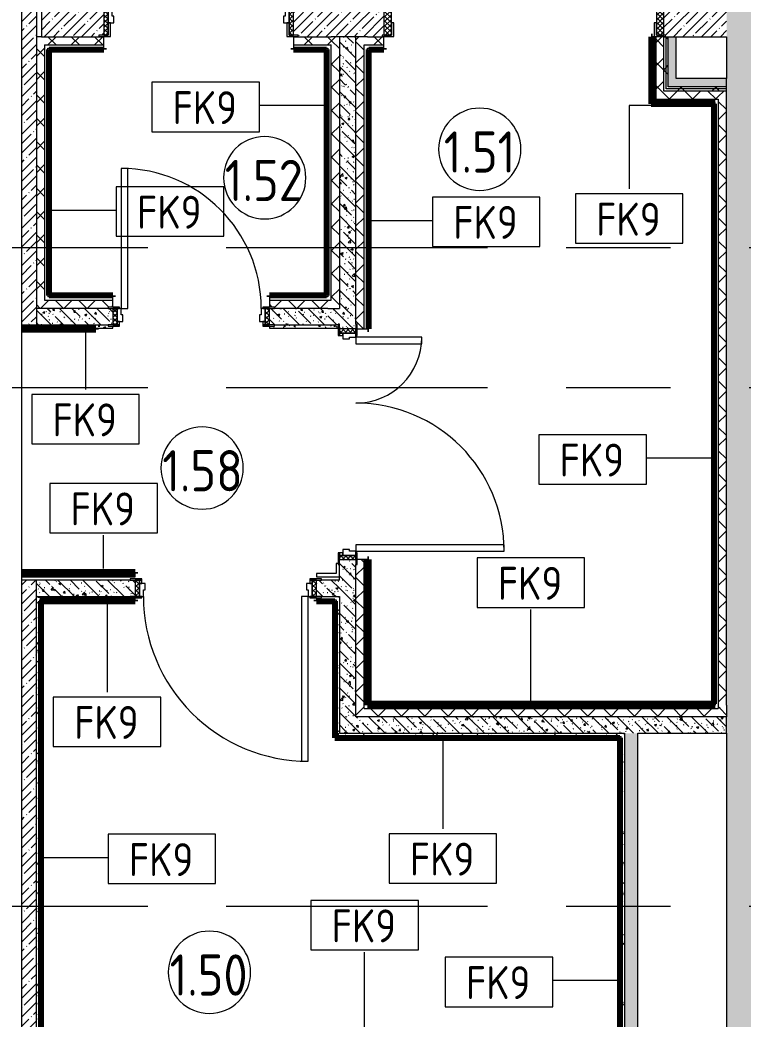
# Model space of a CAD drawing. Header units: millimetres. Extents: x 81711 to 274967, y -8553 to 29000.
# Drawn here: x 84870 to 89260, y 17465 to 23531 of the extents above; entities that cross this region are included whole.
import ezdxf

# ---------------------------------------------------------------- set-up
doc = ezdxf.new("R2010")
doc.units = ezdxf.units.MM
doc.linetypes.add('Осевая', pattern=[3175, 635, -476.25, 1587.5, -476.25])
for name, color, linetype, lineweight in [('A-AREA-IDEN', 7, 'Continuous', 9), ('A-DETL-GENF', 7, 'Continuous', 9), ('A-DOOR', 7, 'Continuous', 9), ('A-DOOR-1', 7, 'Continuous', 13), ('A-DOOR-FRAM', 7, 'Continuous', 13), ('A-DOOR-FRAM-1', 7, 'Continuous', 9), ('A-WALL', 7, 'Continuous', 9), ('A-WALL-IDEN', 7, 'Continuous', 9), ('I-WALL', 7, 'Continuous', 9), ('Оси', 7, 'Continuous', 9), ('Оси-2', 7, 'Осевая', 9)]:
    doc.layers.add(name, color=color, linetype=linetype, lineweight=lineweight)
for name, color, linetype, lineweight, true_color in [('A-WALL-6', 7, 'Continuous', 9, 0x73b588), ('I-WALL-1', 7, 'Continuous', 9, 0x73b588), ('I-WALL-16', 7, 'Continuous', 80, 0x73b588), ('I-WALL-5', 7, 'Continuous', 9, 0xc0c0c0)]:
    doc.layers.add(name, color=color, linetype=linetype, lineweight=lineweight, true_color=true_color)
doc.styles.add('GOST Common', font='GOST_Common.ttf', dxfattribs={"width": 0.9, "height": 200})
doc.styles.add('GOST Common_1', font='GOST_Common.ttf', dxfattribs={"width": 0.9, "height": 250})
pattern_1 = [(45, (0, 0), (-57.024626, 57.024626), []), (45, (57.025, 0), (-57.024626, 57.024626), [100.806, -20.161, 3.353, -16.808])]
pattern_2 = [(135, (0, 0), (-75.43415, -75.43415), [106.68, -17.78, 3.556, -17.78]), (135, (0, 75.39), (-75.43415, -75.43415), []), (50, (0, 0), (127.52922, -11.15758), [13.335, -146.685]), (355, (0, 0), (-24.66966, 133.74002), [10.668, -117.348]), (100.451, (10.63, -0.93), (102.85973, 122.58178), [11.333, -124.663]), (46.184, (0, 35.56), (189.75516, -29.43036), [20.002, -220.027]), (96.636, (15.81, 33.1), (166.1822, 173.1996), [17, -186.995]), (351.184, (0, 35.56), (166.18393, 173.19757), [16.002, -176.022]), (21, (17.78, 26.67), (106.13027, -71.58603), [13.335, -146.685]), (326, (17.78, 26.67), (43.26188, 128.93175), [10.668, -117.348]), (71.451, (26.62, 20.7), (149.39198, 57.34505), [11.333, -124.663]), (37.5, (0, 0), (2.162228, 59.188357), [3.353, -112.573, 3.353, -115.773, -117.793]), (37.5, (0, 0), (2.162228, 59.188357), [-235.052, 3.353, -114.44]), (7.5, (0, 0), (46.773857, 70.126152), [3.353, -64.567, 3.353, -109.906, -44.894]), (7.5, (0, 0), (46.773857, 70.126152), [-181.178, 3.353, -41.542]), (327.5, (-39.65, 0), (94.913671, -4.010093), [3.353, -41.097, 3.353, -135.331, -184.023]), (327.5, (-39.65, 0), (94.913671, -4.010093), [-183.134, 3.353, -180.67]), (317.5, (-57.43, 0), (103.69057, 17.79882), [3.353, -54.432, 3.353, -88.748, -130.683]), (317.5, (-57.43, 0), (103.69057, 17.79882), [-149.885, 3.353, -127.33])]
pattern_3 = [(45, (0, 0), (-70.71068, 70.71068), []), (135, (0, 0), (-70.71068, -70.71068), [])]
pattern_4 = [(0, (0, 0), (121.92, 30.48), [10.058, -81.382, 10.058, -81.382, -487.68]), (0, (0, 0), (121.92, 30.48), [-182.88, 10.058, -172.822, 10.058, -81.382, -213.36]), (0, (0, 0), (121.92, 30.48), [-457.2, 10.058, -50.902, 10.058, -142.342]), (120, (45.72, 15.24), (-87.356454, 90.345817), [10.058, -81.382, 10.058, -81.382, -487.68]), (120, (45.72, 15.24), (-87.356454, 90.345817), [-182.88, 10.058, -172.822, 10.058, -81.382, -213.36]), (120, (45.72, 15.24), (-87.356454, 90.345817), [-457.2, 10.058, -50.902, 10.058, -142.342]), (240, (60.96, 76.2), (-34.563546, -120.825817), [10.058, -81.382, 10.058, -81.382, -487.68]), (240, (60.96, 76.2), (-34.563546, -120.825817), [-182.88, 10.058, -172.822, 10.058, -81.382, -213.36]), (240, (60.96, 76.2), (-34.563546, -120.825817), [-457.2, 10.058, -50.902, 10.058, -142.342])]
pattern_5 = [(45, (0, 0), (-106.06602, 106.06602), []), (135, (0, 0), (-106.06602, -106.06602), [])]

# ---------------------------------------------------------------- blocks, each defined once
blk = doc.blocks.new('110_Дверь_СКБ_2Ст_Внутренняя - ДН-7д_л__ ДОО_Дв_1450x2100h_Загрузочная_ Помещение холодильных камер-21737406-План отделки стен 1 этажа в осях 23_1-33')
at = {"layer": 'A-DOOR'}
h = blk.add_hatch(dxfattribs=at)
h.set_pattern_fill('FP_15', color=256, style=0, pattern_type=2)
h.set_pattern_definition([(135, (1471.41, 189.685), (-14.14214, -14.14214), []), (225, (1471.41, 189.685), (14.14214, -14.14214), [])])
h.paths.add_polyline_path([(862.5, -115), (862.5, 115), (817.5, 115), (817.5, -115)])
at = {"layer": 'A-DOOR-FRAM-1'}
h = blk.add_hatch(dxfattribs=at)
h.set_pattern_fill('FP_16', color=256, style=0, pattern_type=2)
h.set_pattern_definition([(45, (-651.384, 189.685), (-14.1421, 14.1421), []), (135, (-651.384, 189.685), (-14.1421, -14.1421), [])])
h.paths.add_polyline_path([(-792.5, -115), (-792.5, 115), (-837.5, 115), (-837.5, -115)])
at = {"layer": 'A-DOOR'}
for p, q in [((-777.5, 123), (-847.5, 123)), ((-847.5, 123), (-847.5, 115)), ((-777.5, 40), (-777.5, 123)), ((872.5, 123), (802.5, 123)), ((802.5, 123), (802.5, 40)), ((872.5, 115), (872.5, 123)), ((-847.5, 115), (-792.5, 115)), ((-792.5, 115), (-792.5, 40)), ((817.5, 40), (817.5, 115)), ((817.5, 115), (872.5, 115)), ((-792.5, 40), (-777.5, 40)), ((802.5, 40), (817.5, 40)), ((-777.5, -40), (-792.5, -40)), ((-792.5, -40), (-792.5, -115)), ((-777.5, -123), (-777.5, -40)), ((817.5, -40), (802.5, -40)), ((802.5, -40), (802.5, -123)), ((817.5, -115), (817.5, -40)), ((-847.5, -115), (-847.5, -123)), ((-792.5, -115), (-847.5, -115)), ((872.5, -115), (817.5, -115)), ((872.5, -123), (872.5, -115)), ((-847.5, -123), (-777.5, -123)), ((802.5, -123), (872.5, -123))]:
    blk.add_line(p, q, dxfattribs=at)
for centre, radius, start, end in [((767.5, 40), 950, 90, 180), ((-742.5, 40), 560, 0, 90)]:
    blk.add_arc(centre, radius, start, end, dxfattribs=at)
at = {"layer": 'A-DOOR-1'}
for p, q in [((767.5, 990), (687.5, 990)), ((687.5, 990), (687.5, 40)), ((767.5, 40), (767.5, 990)), ((-742.5, 600), (-742.5, 40)), ((-662.5, 600), (-742.5, 600)), ((-662.5, 40), (-662.5, 600)), ((-742.5, 40), (-662.5, 40)), ((687.5, 40), (767.5, 40))]:
    blk.add_line(p, q, dxfattribs=at)
at = {"layer": 'A-DOOR-FRAM'}
for p, q in [((-792.5, 115), (-837.5, 115)), ((-837.5, 115), (-837.5, -115)), ((-792.5, -115), (-792.5, 115)), ((862.5, 115), (817.5, 115)), ((817.5, 115), (817.5, -115)), ((862.5, -115), (862.5, 115)), ((-837.5, -115), (-792.5, -115)), ((817.5, -115), (862.5, -115))]:
    blk.add_line(p, q, dxfattribs=at)
blk = doc.blocks.new('110_Дверь_СКБ_1Ст_Внутренняя1 - Д-11а _огнестойкость EI 15_-32666892-План отделки стен 1 этажа в осях 23_1-33')
at = {"layer": 'A-DOOR'}
h = blk.add_hatch(dxfattribs=at)
h.set_pattern_fill('FP_17', color=256, style=0, pattern_type=2)
h.set_pattern_definition([(135, (1751.41, 114.685), (-14.14214, -14.14214), []), (225, (1751.41, 114.685), (14.14214, -14.14214), [])])
h.paths.add_polyline_path([(562.5, 50), (537.5, 50), (537.5, -50), (562.5, -50)])
at = {"layer": 'A-DOOR-FRAM-1'}
h = blk.add_hatch(dxfattribs=at)
h.set_pattern_fill('FP_18', color=256, style=0, pattern_type=2)
h.set_pattern_definition([(45, (-371.384, 114.685), (-14.1421, 14.1421), []), (135, (-371.384, 114.685), (-14.1421, -14.1421), [])])
h.paths.add_polyline_path([(-512.5, 50), (-537.5, 50), (-537.5, -50), (-512.5, -50)])
at = {"layer": 'A-DOOR'}
blk.add_arc((-487.5, 50), 1000, 360, 90, dxfattribs=at)
at = {"layer": 'A-DOOR-1'}
for p, q in [((-487.5, 1050), (-487.5, 50)), ((-447.5, 1050), (-487.5, 1050)), ((-447.5, 50), (-447.5, 1050)), ((-487.5, 50), (-447.5, 50))]:
    blk.add_line(p, q, dxfattribs=at)
at = {"layer": 'A-DOOR-FRAM'}
for p, q in [((-497.5, 58), (-567.5, 58)), ((-567.5, 58), (-567.5, 50)), ((-567.5, 50), (-497.5, 50)), ((-512.5, 50), (-537.5, 50)), ((-537.5, 50), (-537.5, -50)), ((-487.5, 50), (-512.5, 50)), ((-512.5, 50), (-512.5, -30)), ((-512.5, -50), (-512.5, 50)), ((-497.5, 50), (-512.5, 50)), ((-512.5, 50), (-512.5, 49)), ((-512.5, 49), (-497.5, 49)), ((-497.5, 50), (-497.5, 58)), ((-497.5, 49), (-497.5, 50)), ((-487.5, 10), (-487.5, 50)), ((-477.5, 10), (-487.5, 10)), ((-477.5, -30), (-477.5, 10)), ((512.5, 10), (502.5, 10)), ((502.5, 10), (502.5, -30)), ((512.5, 50), (512.5, 10)), ((537.5, 50), (512.5, 50)), ((592.5, 58), (522.5, 58)), ((522.5, 58), (522.5, 50)), ((537.5, 50), (522.5, 50)), ((522.5, 50), (522.5, 49)), ((522.5, 50), (592.5, 50)), ((522.5, 49), (537.5, 49)), ((537.5, -30), (537.5, 50)), ((562.5, 50), (537.5, 50)), ((537.5, 50), (537.5, -50)), ((537.5, 49), (537.5, 50)), ((562.5, -50), (562.5, 50)), ((592.5, 50), (592.5, 58)), ((-497.5, -50), (-567.5, -50)), ((-567.5, -50), (-567.5, -58)), ((-567.5, -58), (-497.5, -58)), ((-537.5, -50), (-512.5, -50)), ((-512.5, -30), (-477.5, -30)), ((-497.5, -30), (-512.5, -30)), ((-512.5, -30), (-512.5, -50)), ((-512.5, -50), (-497.5, -50)), ((-497.5, -50), (-497.5, -30)), ((-497.5, -58), (-497.5, -50)), ((502.5, -30), (537.5, -30)), ((537.5, -30), (522.5, -30)), ((522.5, -30), (522.5, -50)), ((522.5, -50), (537.5, -50)), ((592.5, -50), (522.5, -50)), ((522.5, -50), (522.5, -58)), ((522.5, -58), (592.5, -58)), ((537.5, -50), (537.5, -30)), ((537.5, -50), (562.5, -50)), ((592.5, -58), (592.5, -50))]:
    blk.add_line(p, q, dxfattribs=at)
blk = doc.blocks.new('110_Дверь_СКБ_1Ст_Внутренняя1 - ДН-6д_ ДОО_Дв_1150x2100-24253098-План отделки стен 1 этажа в осях 23_1-33')
at = {"layer": 'A-DOOR'}
h = blk.add_hatch(dxfattribs=at)
h.set_pattern_fill('FP_19', color=256, style=0, pattern_type=2)
h.set_pattern_definition([(135, (1726.41, 189.685), (-14.14214, -14.14214), []), (225, (1726.41, 189.685), (14.14214, -14.14214), [])])
h.paths.add_polyline_path([(562.5, -115), (587.5, -115), (587.5, 115), (562.5, 115)])
at = {"layer": 'A-DOOR-FRAM-1'}
h = blk.add_hatch(dxfattribs=at)
h.set_pattern_fill('FP_20', color=256, style=0, pattern_type=2)
h.set_pattern_definition([(45, (-396.384, 189.685), (-14.1421, 14.1421), []), (135, (-396.384, 189.685), (-14.1421, -14.1421), [])])
h.paths.add_polyline_path([(-537.5, -115), (-537.5, 115), (-562.5, 115), (-562.5, -115)])
at = {"layer": 'A-DOOR'}
for p, q in [((-522.5, 123), (-592.5, 123)), ((-592.5, 123), (-592.5, 115)), ((-522.5, 40), (-522.5, 123)), ((617.5, 123), (547.5, 123)), ((547.5, 123), (547.5, 40)), ((617.5, 115), (617.5, 123)), ((-592.5, 115), (-537.5, 115)), ((-537.5, 115), (-537.5, 40)), ((562.5, 40), (562.5, 115)), ((562.5, 115), (617.5, 115)), ((-537.5, 40), (-522.5, 40)), ((547.5, 40), (562.5, 40)), ((-522.5, -40), (-537.5, -40)), ((-537.5, -40), (-537.5, -115)), ((-522.5, -123), (-522.5, -40)), ((562.5, -40), (547.5, -40)), ((547.5, -40), (547.5, -123)), ((562.5, -115), (562.5, -40)), ((-592.5, -115), (-592.5, -123)), ((-537.5, -115), (-592.5, -115)), ((617.5, -115), (562.5, -115)), ((617.5, -123), (617.5, -115)), ((-592.5, -123), (-522.5, -123)), ((547.5, -123), (617.5, -123))]:
    blk.add_line(p, q, dxfattribs=at)
blk.add_arc((-512.5, 40), 1050, 360, 90, dxfattribs=at)
at = {"layer": 'A-DOOR-1'}
for p, q in [((-512.5, 1090), (-512.5, 40)), ((-472.5, 1090), (-512.5, 1090)), ((-472.5, 40), (-472.5, 1090)), ((-512.5, 40), (-472.5, 40))]:
    blk.add_line(p, q, dxfattribs=at)
at = {"layer": 'A-DOOR-FRAM'}
for p, q in [((-537.5, 115), (-562.5, 115)), ((-562.5, 115), (-562.5, -115)), ((-537.5, -115), (-537.5, 115)), ((587.5, 115), (562.5, 115)), ((562.5, 115), (562.5, -115)), ((587.5, -115), (587.5, 115)), ((-512.5, 40), (-537.5, 40)), ((-537.5, 40), (-537.5, -40)), ((-512.5, 0), (-512.5, 40)), ((-502.5, 0), (-512.5, 0)), ((-502.5, -40), (-502.5, 0)), ((537.5, 0), (527.5, 0)), ((527.5, 0), (527.5, -40)), ((537.5, 40), (537.5, 0)), ((562.5, 40), (537.5, 40)), ((562.5, -40), (562.5, 40)), ((-537.5, -40), (-502.5, -40)), ((527.5, -40), (562.5, -40)), ((-562.5, -115), (-537.5, -115)), ((562.5, -115), (587.5, -115))]:
    blk.add_line(p, q, dxfattribs=at)
blk = doc.blocks.new('110_Дверь_СКБ_1Ст_Внутренняя1 - Д-8_п_ 950x2100h_охрана 2-32213875-План отделки стен 1 этажа в осях 23_1-33')
at = {"layer": 'A-DOOR'}
h = blk.add_hatch(dxfattribs=at)
h.set_pattern_fill('FP_21', color=256, style=0, pattern_type=2)
h.set_pattern_definition([(135, (1826.41, 114.685), (-14.14214, -14.14214), []), (225, (1826.41, 114.685), (14.14214, -14.14214), [])])
h.paths.add_polyline_path([(487.5, -50), (487.5, 50), (462.5, 50), (462.5, -50)])
at = {"layer": 'A-DOOR-FRAM-1'}
h = blk.add_hatch(dxfattribs=at)
h.set_pattern_fill('FP_22', color=256, style=0, pattern_type=2)
h.set_pattern_definition([(45, (-296.384, 114.685), (-14.1421, 14.1421), []), (135, (-296.384, 114.685), (-14.1421, -14.1421), [])])
h.paths.add_polyline_path([(-437.5, -50), (-437.5, 50), (-462.5, 50), (-462.5, -50)])
at = {"layer": 'A-DOOR'}
blk.add_arc((-412.5, 50), 850, 360, 90, dxfattribs=at)
at = {"layer": 'A-DOOR-1'}
for p, q in [((-412.5, 900), (-412.5, 50)), ((-372.5, 900), (-412.5, 900)), ((-372.5, 50), (-372.5, 900)), ((-412.5, 50), (-372.5, 50))]:
    blk.add_line(p, q, dxfattribs=at)
at = {"layer": 'A-DOOR-FRAM'}
for p, q in [((-422.5, 58), (-492.5, 58)), ((-492.5, 58), (-492.5, 50)), ((-492.5, 50), (-422.5, 50)), ((-437.5, 50), (-462.5, 50)), ((-462.5, 50), (-462.5, -50)), ((-412.5, 50), (-437.5, 50)), ((-437.5, 50), (-437.5, -30)), ((-437.5, -50), (-437.5, 50)), ((-422.5, 50), (-437.5, 50)), ((-437.5, 50), (-437.5, 49)), ((-437.5, 49), (-422.5, 49)), ((-422.5, 50), (-422.5, 58)), ((-422.5, 49), (-422.5, 50)), ((-412.5, 10), (-412.5, 50)), ((-402.5, 10), (-412.5, 10)), ((-402.5, -30), (-402.5, 10)), ((437.5, 10), (427.5, 10)), ((427.5, 10), (427.5, -30)), ((437.5, 50), (437.5, 10)), ((462.5, 50), (437.5, 50)), ((517.5, 58), (447.5, 58)), ((447.5, 58), (447.5, 50)), ((462.5, 50), (447.5, 50)), ((447.5, 50), (447.5, 49)), ((447.5, 50), (517.5, 50)), ((447.5, 49), (462.5, 49)), ((462.5, -30), (462.5, 50)), ((487.5, 50), (462.5, 50)), ((462.5, 50), (462.5, -50)), ((462.5, 49), (462.5, 50)), ((487.5, -50), (487.5, 50)), ((517.5, 50), (517.5, 58)), ((-422.5, -50), (-492.5, -50)), ((-492.5, -50), (-492.5, -58)), ((-492.5, -58), (-422.5, -58)), ((-462.5, -50), (-437.5, -50)), ((-437.5, -30), (-402.5, -30)), ((-422.5, -30), (-437.5, -30)), ((-437.5, -30), (-437.5, -50)), ((-437.5, -50), (-422.5, -50)), ((-422.5, -50), (-422.5, -30)), ((-422.5, -58), (-422.5, -50)), ((427.5, -30), (462.5, -30)), ((462.5, -30), (447.5, -30)), ((447.5, -30), (447.5, -50)), ((447.5, -50), (462.5, -50)), ((517.5, -50), (447.5, -50)), ((447.5, -50), (447.5, -58)), ((447.5, -58), (517.5, -58)), ((462.5, -50), (462.5, -30)), ((462.5, -50), (487.5, -50)), ((517.5, -58), (517.5, -50))]:
    blk.add_line(p, q, dxfattribs=at)
blk = doc.blocks.new('110_Дверь_СКБ_2Ст - Д-10а_ СОШ_Дв_1450x2100h_Горячий цех-25784455-План отделки стен 1 этажа в осях 23_1-33')
at = {"layer": 'A-DOOR'}
h = blk.add_hatch(dxfattribs=at)
h.set_pattern_fill('FP_23', color=256, style=0, pattern_type=2)
h.set_pattern_definition([(135, (1601.41, 114.685), (-14.14214, -14.14214), []), (225, (1601.41, 114.685), (14.14214, -14.14214), [])])
h.paths.add_polyline_path([(712.5, 50), (687.5, 50), (687.5, -50), (712.5, -50)])
at = {"layer": 'A-DOOR-FRAM-1'}
h = blk.add_hatch(dxfattribs=at)
h.set_pattern_fill('FP_24', color=256, style=0, pattern_type=2)
h.set_pattern_definition([(45, (-521.384, 114.685), (-14.1421, 14.1421), []), (135, (-521.384, 114.685), (-14.1421, -14.1421), [])])
h.paths.add_polyline_path([(-662.5, 50), (-687.5, 50), (-687.5, -50), (-662.5, -50), (-662.5, -1.3)])
at = {"layer": 'A-DOOR'}
for centre, radius, start, end in [((662.5, 50), 900, 90, 180), ((-637.5, 50), 400, 0, 90)]:
    blk.add_arc(centre, radius, start, end, dxfattribs=at)
at = {"layer": 'A-DOOR-1'}
for p, q in [((662.5, 950), (622.5, 950)), ((622.5, 950), (622.5, 50)), ((662.5, 50), (662.5, 950)), ((-637.5, 450), (-637.5, 50)), ((-597.5, 450), (-637.5, 450)), ((-597.5, 50), (-597.5, 450)), ((-637.5, 50), (-597.5, 50)), ((622.5, 50), (662.5, 50))]:
    blk.add_line(p, q, dxfattribs=at)
at = {"layer": 'A-DOOR-FRAM'}
for p, q in [((-647.5, 58), (-717.5, 58)), ((-717.5, 58), (-717.5, 50)), ((-717.5, 50), (-647.5, 50)), ((-662.5, 50), (-687.5, 50)), ((-687.5, 50), (-687.5, -50)), ((-637.5, 50), (-662.5, 50)), ((-662.5, 50), (-662.5, -30)), ((-662.5, -50), (-662.5, 50)), ((-647.5, 50), (-647.5, 58)), ((-637.5, 10), (-637.5, 50)), ((-627.5, 10), (-637.5, 10)), ((-627.5, -30), (-627.5, 10)), ((662.5, 10), (652.5, 10)), ((652.5, 10), (652.5, -30)), ((662.5, 50), (662.5, 10)), ((687.5, 50), (662.5, 50)), ((742.5, 58), (672.5, 58)), ((672.5, 58), (672.5, 50)), ((672.5, 50), (742.5, 50)), ((687.5, -30), (687.5, 50)), ((712.5, 50), (687.5, 50)), ((687.5, 50), (687.5, -50)), ((712.5, -50), (712.5, 50)), ((742.5, 50), (742.5, 58)), ((-647.5, -50), (-717.5, -50)), ((-717.5, -50), (-717.5, -58)), ((-717.5, -58), (-647.5, -58)), ((-687.5, -50), (-662.5, -50)), ((-662.5, -30), (-627.5, -30)), ((-647.5, -30), (-662.5, -30)), ((-662.5, -30), (-662.5, -50)), ((-662.5, -50), (-647.5, -50)), ((-647.5, -50), (-647.5, -30)), ((-647.5, -58), (-647.5, -50)), ((652.5, -30), (687.5, -30)), ((687.5, -30), (672.5, -30)), ((672.5, -30), (672.5, -50)), ((672.5, -50), (687.5, -50)), ((742.5, -50), (672.5, -50)), ((672.5, -50), (672.5, -58)), ((672.5, -58), (742.5, -58)), ((687.5, -50), (687.5, -30)), ((687.5, -50), (712.5, -50)), ((742.5, -58), (742.5, -50))]:
    blk.add_line(p, q, dxfattribs=at)
blk = doc.blocks.new('DET_L_Линия разрыва - М100-30654842-План отделки стен 1 этажа в осях 23_1-33')
at = {"layer": 'A-DETL-GENF'}
blk.add_line((11739.9, 0), (0, 0), dxfattribs=at)
blk = doc.blocks.new('М_стена_0001 - Типоразмер_без рамки-25382661-План отделки стен 1 этажа в осях 23_1-33')
at = {"layer": 'A-WALL-IDEN'}
for p, q in [((3.258, 1.523), (-3.273, 1.523)), ((-3.273, 1.523), (-3.273, -1.477)), ((3.258, -1.477), (3.258, 1.523)), ((-3.273, -1.477), (3.258, -1.477))]:
    blk.add_line(p, q, dxfattribs=at)
blk = doc.blocks.new('Марка_Помещения - Номер-25198446-План отделки стен 1 этажа в осях 23_1-33')
at = {"layer": 'A-AREA-IDEN'}
for start, end in [(360, 180), (180, 360)]:
    blk.add_arc((0, 0), 2.5, start, end, dxfattribs=at)

msp = doc.modelspace()

# ---------------------------------------------------------------- hatches: boundary and pattern name
at = {"layer": 'I-WALL'}
h = msp.add_hatch(dxfattribs=at)
h.set_pattern_fill('FP_2', color=256, style=0, pattern_type=2)
h.set_pattern_definition(pattern_1)
h.paths.add_polyline_path([(84970, 21680), (84970, 27100), (84880.7, 27100), (84880.7, 21680)])
h = msp.add_hatch(dxfattribs=at)
h.set_pattern_fill('FP_2', color=256, style=0, pattern_type=2)
h.set_pattern_definition(pattern_1)
h.paths.add_polyline_path([(89410, 17270), (89410, 27100), (89160, 27100), (89160, 17270)])
h = msp.add_hatch(dxfattribs=at)
h.set_pattern_fill('FP_2', color=256, style=0, pattern_type=2)
h.set_pattern_definition(pattern_1)
h.paths.add_polyline_path([(85000, 23430), (85380, 23430), (85380, 23432), (85350, 23432), (85350, 23440), (85380, 23440), (85380, 23670), (85350, 23670), (85350, 23678), (85380, 23678), (85380, 23680), (85000, 23680)])
h.paths.add_polyline_path([(88780, 23430), (89160, 23430), (89160, 23680), (88780, 23680), (88780.6, 23678), (88790, 23678), (88790, 23670), (88780, 23670), (88780, 23440), (88790, 23440), (88790, 23432), (88780, 23432)])
h.paths.add_polyline_path([(86810, 23430), (87080, 23430), (87080, 23432), (87070, 23432), (87070, 23440), (87080, 23440), (87080, 23670), (87070, 23670.7), (87070, 23678), (87080, 23678), (87080, 23680), (86530, 23680), (86530, 23678), (86560, 23678), (86560, 23670), (86530, 23670), (86530, 23440), (86560, 23440), (86560, 23432), (86530, 23432), (86530, 23430), (86740, 23430)])
h = msp.add_hatch(dxfattribs=at)
h.set_pattern_fill('FP_5', color=256, style=0, pattern_type=2)
h.set_pattern_definition(pattern_3)
h.paths.add_polyline_path([(84970, 21830), (85020, 21830), (85020, 23430), (84970, 23430), (84970, 21850)])
h = msp.add_hatch(dxfattribs=at)
h.set_pattern_fill('FP_5', color=256, style=0, pattern_type=2)
h.set_pattern_definition(pattern_3)
h.paths.add_polyline_path([(85040, 23380), (85380, 23380), (85380, 23430), (85020, 23430), (85020, 23380)])
h.paths.add_polyline_path([(86530, 23380), (86760, 23380), (86760, 23430), (86530, 23430)])
h = msp.add_hatch(dxfattribs=at)
h.set_pattern_fill('FP_5', color=256, style=0, pattern_type=2)
h.set_pattern_definition(pattern_3)
h.paths.add_polyline_path([(86760, 21780), (86810, 21780), (86810, 23430), (86760, 23430), (86760, 21830)])
h = msp.add_hatch(dxfattribs=at)
h.set_pattern_fill('FP_14', color=256, style=0, pattern_type=2)
h.set_pattern_definition(pattern_2)
h.paths.add_polyline_path([(86858.7, 21780), (86910, 21780), (86910, 23430), (86810, 23430), (86810, 21780)])
h = msp.add_hatch(dxfattribs=at)
h.set_pattern_fill('FP_5', color=256, style=0, pattern_type=2)
h.set_pattern_definition(pattern_3)
h.paths.add_polyline_path([(86910, 19300), (86960, 19300), (86960, 20255), (86918, 20255), (86918, 20225), (86910, 20225), (86910, 19706.7)])
h.paths.add_polyline_path([(86960, 21655), (86960, 23430), (86910, 23430), (86910.1, 21685), (86918, 21685), (86918, 21655)])
h = msp.add_hatch(dxfattribs=at)
h.set_pattern_fill('FP_5', color=256, style=0, pattern_type=2)
h.set_pattern_definition(pattern_3)
h.paths.add_polyline_path([(86960, 23380), (87080, 23380), (87080, 23430), (86960, 23430)])
h = msp.add_hatch(dxfattribs=at)
h.set_pattern_fill('FP_5', color=256, style=0, pattern_type=2)
h.set_pattern_definition(pattern_3)
h.paths.add_polyline_path([(88780, 23050), (88780, 23430), (88730, 23430), (88730, 23050)])
h = msp.add_hatch(dxfattribs=at)
h.set_pattern_fill('FP_67', color=256, style=0, pattern_type=2)
h.set_pattern_definition(pattern_5)
h.paths.add_polyline_path([(88780, 23100), (88792.5, 23100), (88792.5, 23430), (88780, 23430), (88780, 23360)])
h = msp.add_hatch(dxfattribs=at)
h.set_pattern_fill('FP_67', color=256, style=0, pattern_type=2)
h.set_pattern_definition(pattern_5)
h.paths.add_polyline_path([(88792.5, 23112.5), (88805, 23112.5), (88805, 23430), (88792.5, 23430), (88792.5, 23360)])
for points in [[(88805, 23125), (88855, 23125), (88854.5, 23430), (88805, 23430), (88805, 23360)], [(89160, 23125), (89160, 23175), (88855, 23175), (88855, 23125), (89110, 23125)]]:
    msp.add_hatch(color=256, dxfattribs=at).paths.add_polyline_path(points)
h = msp.add_hatch(dxfattribs=at)
h.set_pattern_fill('FP_67', color=256, style=0, pattern_type=2)
h.set_pattern_definition(pattern_5)
h.paths.add_polyline_path([(88855, 23112.5), (89160, 23112.5), (89160, 23125), (88805, 23125), (88805, 23112.5), (88854.5, 23112.5)])
h = msp.add_hatch(dxfattribs=at)
h.set_pattern_fill('FP_5', color=256, style=0, pattern_type=2)
h.set_pattern_definition(pattern_3)
h.paths.add_polyline_path([(88780, 23050), (89110, 23050), (89110, 23100), (88780, 23100)])
h = msp.add_hatch(dxfattribs=at)
h.set_pattern_fill('FP_67', color=256, style=0, pattern_type=2)
h.set_pattern_definition(pattern_5)
h.paths.add_polyline_path([(89090, 23100), (89160, 23100), (89160, 23112.5), (88792.5, 23112.5), (88792.5, 23100), (89030.6, 23100)])
h = msp.add_hatch(dxfattribs=at)
h.set_pattern_fill('FP_5', color=256, style=0, pattern_type=2)
h.set_pattern_definition(pattern_3)
h.paths.add_polyline_path([(89110, 19350), (89160, 19350), (89160, 23100), (89110, 23100), (89110, 19370)])
h = msp.add_hatch(dxfattribs=at)
h.set_pattern_fill('FP_5', color=256, style=0, pattern_type=2)
h.set_pattern_definition(pattern_3)
h.paths.add_polyline_path([(84970, 21780), (85404.7, 21780), (85404.7, 21788), (85434.7, 21788), (85434.7, 21830), (84970, 21830)])
h.paths.add_polyline_path([(86760, 21780), (86760, 21830), (86384.7, 21830), (86384.7, 21788), (86414.7, 21788), (86414.7, 21780), (86740, 21780)])
h = msp.add_hatch(dxfattribs=at)
h.set_pattern_fill('FP_14', color=256, style=0, pattern_type=2)
h.set_pattern_definition(pattern_2)
h.paths.add_polyline_path([(84970, 21680), (85434.7, 21680), (85434.7, 21780), (84970, 21780)])
h.paths.add_polyline_path([(86910, 21680), (86910, 21780), (86384.7, 21780), (86384.7, 21680), (86802, 21680), (86802, 21685), (86810, 21685), (86810, 21680), (86858.7, 21680)])
h = msp.add_hatch(dxfattribs=at)
h.set_pattern_fill('FP_64', color=256, style=0, pattern_type=2)
h.set_pattern_definition(pattern_4)
h.paths.add_polyline_path([(85195.4, 21660), (85434.7, 21660), (85434.7, 21672), (85404.7, 21672), (85404.7, 21680), (84880.7, 21680), (84880.7, 21660)])
h.paths.add_polyline_path([(86790, 21660), (86790, 21680), (86414.7, 21680), (86414.7, 21672), (86384.7, 21672), (86384.7, 21660), (86526, 21660)])
h = msp.add_hatch(dxfattribs=at)
h.set_pattern_fill('FP_64', color=256, style=0, pattern_type=2)
h.set_pattern_definition(pattern_4)
h.paths.add_polyline_path([(86790, 20150), (86810, 20150), (86810, 20225), (86802, 20225), (86802, 20230), (86790, 20230), (86790, 20170)])
h.paths.add_polyline_path([(86802, 21660), (86802, 21680), (86790, 21680), (86790, 21660)])
h = msp.add_hatch(dxfattribs=at)
h.set_pattern_fill('FP_14', color=256, style=0, pattern_type=2)
h.set_pattern_definition(pattern_2)
h.paths.add_polyline_path([(86910, 20030), (86910, 20255), (86810, 20255), (86810, 20030)])
h.paths.add_polyline_path([(86810, 21655), (86910, 21655), (86910, 21680), (86810, 21680), (86810, 21660)])
h = msp.add_hatch(dxfattribs=at)
h.set_pattern_fill('FP_64', color=256, style=0, pattern_type=2)
h.set_pattern_definition(pattern_4)
h.paths.add_polyline_path([(86790, 20150), (86790, 20170), (86670, 20170), (86670, 20150)])
h.paths.add_polyline_path([(84880.7, 20150), (85570, 20150), (85570, 20170), (84880.7, 20170), (84880.7, 20157.4)])
h = msp.add_hatch(dxfattribs=at)
h.set_pattern_fill('FP_2', color=256, style=0, pattern_type=2)
h.set_pattern_definition(pattern_1)
h.paths.add_polyline_path([(84970, 17270), (84970, 20130), (84880.7, 20130), (84880.7, 17270)])
h = msp.add_hatch(dxfattribs=at)
h.set_pattern_fill('FP_14', color=256, style=0, pattern_type=2)
h.set_pattern_definition(pattern_2)
h.paths.add_polyline_path([(85570, 20030), (85570, 20130), (84970, 20130), (84970, 20030), (85540, 20030)])
h.paths.add_polyline_path([(86700, 20030), (86810, 20030), (86810, 20130), (86670, 20130), (86670, 20030)])
h = msp.add_hatch(dxfattribs=at)
h.set_pattern_fill('FP_64', color=256, style=0, pattern_type=2)
h.set_pattern_definition(pattern_4)
h.paths.add_polyline_path([(85570, 20010), (85570, 20022), (85540, 20022), (85540, 20030), (84970, 20030), (84970, 20010), (85540, 20010)])
h.paths.add_polyline_path([(86790, 20010), (86790, 20030), (86700, 20030), (86700, 20022), (86670, 20022), (86670, 20010), (86782, 20010)])
h = msp.add_hatch(dxfattribs=at)
h.set_pattern_fill('FP_64', color=256, style=0, pattern_type=2)
h.set_pattern_definition(pattern_4)
h.paths.add_polyline_path([(86790, 19200), (86810, 19200), (86810, 20030), (86790, 20030), (86790, 19706.7)])
h = msp.add_hatch(dxfattribs=at)
h.set_pattern_fill('FP_14', color=256, style=0, pattern_type=2)
h.set_pattern_definition(pattern_2)
h.paths.add_polyline_path([(86910, 19200), (86910, 20030), (86810, 20030), (86810, 19200)])
h = msp.add_hatch(dxfattribs=at)
h.set_pattern_fill('FP_64', color=256, style=0, pattern_type=2)
h.set_pattern_definition(pattern_4)
h.paths.add_polyline_path([(84990, 17270), (84990, 20010), (84970, 20010), (84970, 17270)])
h = msp.add_hatch(dxfattribs=at)
h.set_pattern_fill('FP_14', color=256, style=0, pattern_type=2)
h.set_pattern_definition(pattern_2)
h.paths.add_polyline_path([(88621, 19200), (89160, 19200), (89160, 19300), (86910, 19300), (86910, 19200), (88541, 19200)])
h = msp.add_hatch(dxfattribs=at)
h.set_pattern_fill('FP_5', color=256, style=0, pattern_type=2)
h.set_pattern_definition(pattern_3)
h.paths.add_polyline_path([(87191.3, 19300), (89160, 19300), (89160, 19350), (86960, 19350), (86960, 19300), (86980, 19300)])
h = msp.add_hatch(dxfattribs=at)
h.set_pattern_fill('FP_64', color=256, style=0, pattern_type=2)
h.set_pattern_definition(pattern_4)
h.paths.add_polyline_path([(86790, 19180), (88521, 19180), (88521, 19200), (86790, 19200)])
h = msp.add_hatch(dxfattribs=at)
h.set_pattern_fill('FP_64', color=256, style=0, pattern_type=2)
h.set_pattern_definition(pattern_4)
h.paths.add_polyline_path([(88541, 17290), (88541, 19200), (88521, 19200), (88521.9, 17290)])
h = msp.add_hatch(dxfattribs=at)
h.set_pattern_fill('FP_14', color=256, style=0, pattern_type=2)
h.set_pattern_definition(pattern_2)
h.paths.add_polyline_path([(88541, 16180), (88621, 16180), (88621, 17050), (88541, 17050)])
h.paths.add_polyline_path([(88621, 17270), (88621, 19200), (88541, 19200), (88541, 17270)])
at = {"layer": 'I-WALL-1'}
for points in [[(88702, 23030), (88710, 23030), (88710, 23430), (88702, 23430), (88702, 23360.5)], [(86980, 23352), (87080, 23352), (87080, 23360), (86980, 23360)], [(85048, 21850), (85048, 23352), (85040, 23352), (85040, 21850)], [(86732, 21858), (86740, 21858), (86740, 23352), (86732, 23352), (86732, 22142.6)], [(88854.5, 23022), (89082, 23022), (89082, 23030), (88702, 23030), (88702, 23022)], [(89090, 19378), (89090, 23030), (89082, 23030), (89082, 19378)], [(84880.7, 21652), (85330, 21652), (85330, 21660), (84880.7, 21660), (84880.7, 21658.1)], [(85570, 20170), (85570, 20178), (84880.7, 20178), (84880.7, 20170)], [(84990, 17290), (84998, 17290), (84998, 20010), (84990, 20010), (84990, 19706.7)], [(86782, 19180), (86790, 19180), (86790, 20010), (86782, 20010), (86782, 19706.7)], [(89090, 19370), (89090, 19378), (86980.5, 19378), (86980.5, 19370), (88521.9, 19370)], [(87191.3, 19172), (88513, 19172), (88513, 19180), (86782, 19180), (86782, 19172)], [(88521, 17298), (88521, 19180), (88513, 19180), (88513, 17298)]]:
    msp.add_hatch(color=256, dxfattribs=at).paths.add_polyline_path(points)
h = msp.add_hatch(color=256, dxfattribs=at)
h.paths.add_polyline_path([(86740, 23352), (86740, 23360), (86530, 23360), (86530, 23352), (86732, 23352)])
h.paths.add_polyline_path([(85132.1, 23352), (85380, 23352), (85380, 23360), (85040, 23360), (85040, 23352), (85090.3, 23352)])
h = msp.add_hatch(color=256, dxfattribs=at)
h.paths.add_polyline_path([(86988, 19370), (86988, 20255), (86980, 20255), (86980, 19370)])
h.paths.add_polyline_path([(86988, 21655), (86988, 23352), (86980, 23352), (86980, 21655)])
h = msp.add_hatch(color=256, dxfattribs=at)
h.paths.add_polyline_path([(86526, 21850), (86740, 21850), (86740, 21858), (86384.7, 21858), (86384.7, 21850)])
h.paths.add_polyline_path([(85434.7, 21850), (85434.7, 21858), (85048, 21858), (85048, 21850), (85195.4, 21850)])
h = msp.add_hatch(color=256, dxfattribs=at)
h.paths.add_polyline_path([(86782, 20002), (86782, 20010), (86670, 20010), (86670, 20002)])
h.paths.add_polyline_path([(85570, 20002), (85570, 20010), (84998, 20010), (84998, 20002)])

# ---------------------------------------------------------------- linework, layer by layer
at = {"layer": 'A-WALL'}
for p, q in [((85020, 23430), (85380, 23430)), ((86530, 23430), (86760, 23430)), ((86910, 23430), (86810, 23430)), ((86980, 23430), (87080, 23430)), ((88730, 23430), (88730, 23050)), ((88780, 23430), (88855, 23430)), ((88792.5, 23112.5), (88792.5, 23430)), ((88805, 23125), (88805, 23430)), ((85020, 23380), (85020, 21830)), ((85020, 23380), (85380, 23380)), ((85040, 23352), (85040, 23360)), ((85040, 23360), (85380, 23360)), ((86530, 23380), (86760, 23380)), ((86530, 23360), (86740, 23360)), ((86740, 23360), (86740, 21850)), ((86760, 21830), (86760, 23380)), ((86960, 21655), (86960, 23380)), ((86960, 23380), (87080, 23380)), ((86980, 23352), (86980, 23360)), ((86980, 23360), (87080, 23360)), ((89160, 19370), (89160, 23175)), ((89160, 23125), (88805, 23125)), ((89160, 23112.5), (88792.5, 23112.5)), ((89160, 23100), (88792.5, 23100)), ((88730, 23050), (89110, 23050)), ((89110, 23050), (89110, 19350)), ((85048, 21850), (85040, 21850)), ((86740, 21850), (86384.7, 21850)), ((85404.7, 21780), (84970, 21780)), ((84970, 21780), (84970, 21680)), ((85020, 21830), (85434.7, 21830)), ((86384.7, 21830), (86760, 21830)), ((86740, 21780), (86414.7, 21780)), ((86802, 21680), (86790, 21680)), ((86910, 20030), (86910, 20225)), ((86960, 19350), (86960, 20255)), ((84990, 17290), (84990, 20010)), ((86782, 20010), (86790, 20010)), ((86790, 20010), (86790, 19200)), ((89090, 19378), (89090, 19370)), ((86960, 19350), (89110, 19350)), ((89160, 19200), (89160, 19300)), ((88513, 19180), (88521, 19180))]:
    msp.add_line(p, q, dxfattribs=at)
at = {"layer": 'A-WALL-6'}
for p, q in [((85040, 23352), (85040, 21850)), ((86980, 23352), (86980, 21655)), ((89090, 19378), (89090, 23030)), ((85048, 21850), (85434.7, 21850)), ((86782, 20010), (86670, 20010)), ((86980, 19370), (86980.5, 19370)), ((88513, 19180), (86790, 19180)), ((88521, 17298), (88521, 19180))]:
    msp.add_line(p, q, dxfattribs=at)
at = {"layer": 'A-WALL-IDEN'}
for p, q in [((86736, 23011.3), (86323.5, 23011.3)), ((88568.6, 23011.3), (88568.6, 22505.8)), ((88867.9, 23011.3), (88568.6, 23011.3)), ((85044, 22376.3), (85454.9, 22376.3)), ((86984, 22314.5), (87374.3, 22314.5)), ((85267.9, 21651.7), (85267.9, 21287.4)), ((89086, 20871.2), (88673.5, 20871.2)), ((85377.8, 20200.3), (85377.8, 20402.7)), ((85399.4, 20006), (85399.4, 19450.2)), ((87971.6, 19374), (87971.6, 19950.7)), ((87437.7, 19176), (87437.7, 18620.2)), ((84994, 18445.1), (85404.9, 18445.1)), ((86962.6, 17294), (86962.6, 17870.7)), ((88517, 17698), (88104.5, 17698))]:
    msp.add_line(p, q, dxfattribs=at)
at = {"layer": 'I-WALL-16'}
for p, q in [((88710, 23430), (88702, 23430)), ((88702, 23430), (88702, 23022)), ((88710, 23030), (88710, 23430)), ((85380, 23352), (85380, 23360)), ((86530, 23360), (86530, 23352)), ((87080, 23352), (87080, 23360)), ((85048, 23352), (85380, 23352)), ((85048, 21858), (85048, 23352)), ((86530, 23352), (86732, 23352)), ((86732, 23352), (86732, 21858)), ((86988, 21655), (86988, 23352)), ((86988, 23352), (87080, 23352)), ((88702, 23022), (89082, 23022)), ((89090, 23030), (88710, 23030)), ((89082, 23022), (89082, 19378)), ((85434.7, 21858), (85048, 21858)), ((85434.7, 21850), (85434.7, 21858)), ((86732, 21858), (86384.7, 21858)), ((86384.7, 21858), (86384.7, 21850)), ((85330, 21660), (84880.7, 21660)), ((85330, 21652), (85330, 21660)), ((84880.7, 21652), (85330, 21652)), ((86980, 21655), (86988, 21655)), ((86980, 20255), (86980, 19370)), ((86988, 20255), (86980, 20255)), ((86988, 19370), (86988, 20255)), ((85570, 20178), (84880.7, 20178)), ((84880.7, 20170), (85570, 20170)), ((85570, 20170), (85570, 20178)), ((85570, 20010), (84990, 20010)), ((84998, 17298), (84998, 20002)), ((84998, 20002), (85570, 20002)), ((85570, 20002), (85570, 20010)), ((86670, 20010), (86670, 20002)), ((86670, 20002), (86782, 20002)), ((86782, 20002), (86782, 19172)), ((89082, 19378), (86980.5, 19378)), ((86980.5, 19378), (86980.5, 19370)), ((86980.5, 19370), (89090, 19370)), ((86782, 19172), (88513, 19172)), ((86790, 19180), (86790, 19200)), ((88513, 19172), (88513, 17298))]:
    msp.add_line(p, q, dxfattribs=at)
at = {"layer": 'I-WALL-5'}
for p, q in [((84970, 27100), (84970, 21780)), ((85000, 23680), (85000, 23430)), ((85000, 23430), (84970, 23430)), ((85000, 23430), (85020, 23430)), ((85380, 23360), (85380, 23432)), ((86530, 23432), (86530, 23360)), ((86810, 23430), (86760, 23430)), ((86810, 23430), (86810, 21780)), ((86910, 21685), (86910, 23430)), ((86980, 23430), (86910, 23430)), ((87080, 23360), (87080, 23432)), ((88780, 23430), (88710, 23430)), ((88780, 23100), (88780, 23432)), ((88855, 23430), (89160, 23430)), ((88855, 23175), (88855, 23430)), ((89160, 23430), (89160, 23175)), ((89160, 23175), (88855, 23175)), ((88792.5, 23100), (88780, 23100)), ((85434.7, 21788), (85434.7, 21850)), ((86384.7, 21850), (86384.7, 21788)), ((86740, 21780), (86810, 21780)), ((84880.7, 21680), (85404.7, 21680)), ((85330, 21660), (85434.7, 21660)), ((85434.7, 21660), (85434.7, 21672)), ((86384.7, 21672), (86384.7, 21660)), ((86384.7, 21660), (86802, 21660)), ((86414.7, 21680), (86790, 21680)), ((86918, 21655), (86980, 21655)), ((86790, 20230), (86790, 20170)), ((86802, 20230), (86790, 20230)), ((86810, 20130), (86810, 20225)), ((86980, 20255), (86918, 20255)), ((84880.7, 20150), (85570, 20150)), ((85570, 20150), (85570, 20170)), ((86790, 20170), (86670, 20170)), ((86670, 20170), (86670, 20150)), ((86670, 20150), (86810, 20150)), ((85540, 20130), (84880.7, 20130)), ((84970, 17270), (84970, 20130)), ((86810, 20130), (86700, 20130)), ((84970, 20030), (85540, 20030)), ((85570, 20010), (85570, 20022)), ((86670, 20022), (86670, 20010)), ((86700, 20030), (86810, 20030)), ((86810, 20030), (86810, 19200)), ((86910, 19300), (86910, 20030)), ((89160, 19370), (89160, 19300)), ((89160, 19300), (86910, 19300)), ((86810, 19200), (88541, 19200)), ((88541, 19200), (88541, 17270)), ((88621, 19200), (89160, 19200)), ((88621, 17270), (88621, 19200)), ((89160, 19200), (89160, 17270))]:
    msp.add_line(p, q, dxfattribs=at)
at = {"layer": 'Оси'}
for p, q in [((82510.7, 22150), (85010.7, 22150)), ((82510.7, 21300), (85010.7, 21300)), ((82510.7, 18150), (85010.7, 18150))]:
    msp.add_line(p, q, dxfattribs=at)
at = {"layer": 'Оси-2'}
for p, q in [((85010.7, 22150), (90740, 22150)), ((85010.7, 21300), (122580, 21300)), ((85010.7, 18150), (122760, 18150))]:
    msp.add_line(p, q, dxfattribs=at)

# ---------------------------------------------------------------- block references
at = {"layer": 'A-AREA-IDEN', "xscale": 99.99999999999993, "yscale": 99.99999999999993, "zscale": 99.99999999999993}
for p in [(87661.6, 22746.1), (86355.9, 22573.4), (85976, 20810.6), (86020.4, 17748.4)]:
    msp.add_blockref('Марка_Помещения - Номер-25198446-План отделки стен 1 этажа в осях 23_1-33', p, dxfattribs=at)
at = {"layer": 'A-DETL-GENF', "rotation": 270.0000000000003}
msp.add_blockref('DET_L_Линия разрыва - М100-30654842-План отделки стен 1 этажа в осях 23_1-33', (84880.7, 27380.8), dxfattribs=at)
at = {"layer": 'A-DOOR'}
for name, p in [('110_Дверь_СКБ_1Ст_Внутренняя1 - ДН-6д_ ДОО_Дв_1150x2100-24253098-План отделки стен 1 этажа в осях 23_1-33', (85942.5, 23555)), ('110_Дверь_СКБ_2Ст_Внутренняя - ДН-7д_л__ ДОО_Дв_1450x2100h_Загрузочная_ Помещение холодильных камер-21737406-План отделки стен 1 этажа в осях 23_1-33', (87917.5, 23555)), ('110_Дверь_СКБ_1Ст_Внутренняя1 - Д-8_п_ 950x2100h_охрана 2-32213875-План отделки стен 1 этажа в осях 23_1-33', (85897.2, 21730))]:
    msp.add_blockref(name, p, dxfattribs=at)
for name, p, rotation in [('110_Дверь_СКБ_2Ст - Д-10а_ СОШ_Дв_1450x2100h_Горячий цех-25784455-План отделки стен 1 этажа в осях 23_1-33', (86860, 20967.5), 270), ('110_Дверь_СКБ_1Ст_Внутренняя1 - Д-11а _огнестойкость EI 15_-32666892-План отделки стен 1 этажа в осях 23_1-33', (86132.5, 20080), 180)]:
    msp.add_blockref(name, p, dxfattribs=dict(at, rotation=rotation))
at = {"layer": 'A-WALL-IDEN', "xscale": 99.99999999999993, "yscale": 99.99999999999993, "zscale": 99.99999999999993}
for p in [(85997.7, 23000.8), (85782.3, 22365.9), (87701.6, 22304), (88569.4, 22323.3), (85268.7, 21105), (88347.7, 20860.8), (85378.5, 20564.3), (87972.4, 20112.3), (85400.1, 19267.7), (85732.3, 18434.6), (87438.5, 18437.7), (86963.4, 18032.3), (87778.7, 17687.5)]:
    msp.add_blockref('М_стена_0001 - Типоразмер_без рамки-25382661-План отделки стен 1 этажа в осях 23_1-33', p, dxfattribs=at)

# ---------------------------------------------------------------- texts
at = {"layer": 'A-AREA-IDEN', "char_height": 250, "attachment_point": 1, "style": 'GOST Common_1'}
for s, insert, width in [('1.51', (87443.5, 22854.7), 548.354), ('1.52', (86114, 22682), 606.076), ('1.58', (85734.2, 20919.2), 606.076), ('1.50', (85778.6, 17857), 606.076)]:
    msp.add_mtext(s, dxfattribs=dict(at, insert=insert, width=width))
at = {"layer": 'A-WALL-IDEN', "char_height": 200, "width": 497.848, "attachment_point": 1, "style": 'GOST Common'}
for insert in [(85796.8, 23098.8), (85581.3, 22463.9), (87500.7, 22402.1), (88368.5, 22421.3), (85067.7, 21203), (88146.8, 20958.8), (85177.6, 20662.3), (87771.5, 20210.3), (85199.2, 19365.7), (85531.3, 18532.7), (87237.5, 18535.7), (86762.5, 18130.3), (87577.8, 17785.6)]:
    msp.add_mtext('FK9', dxfattribs=dict(at, insert=insert))

doc.saveas('drawing.dxf')
